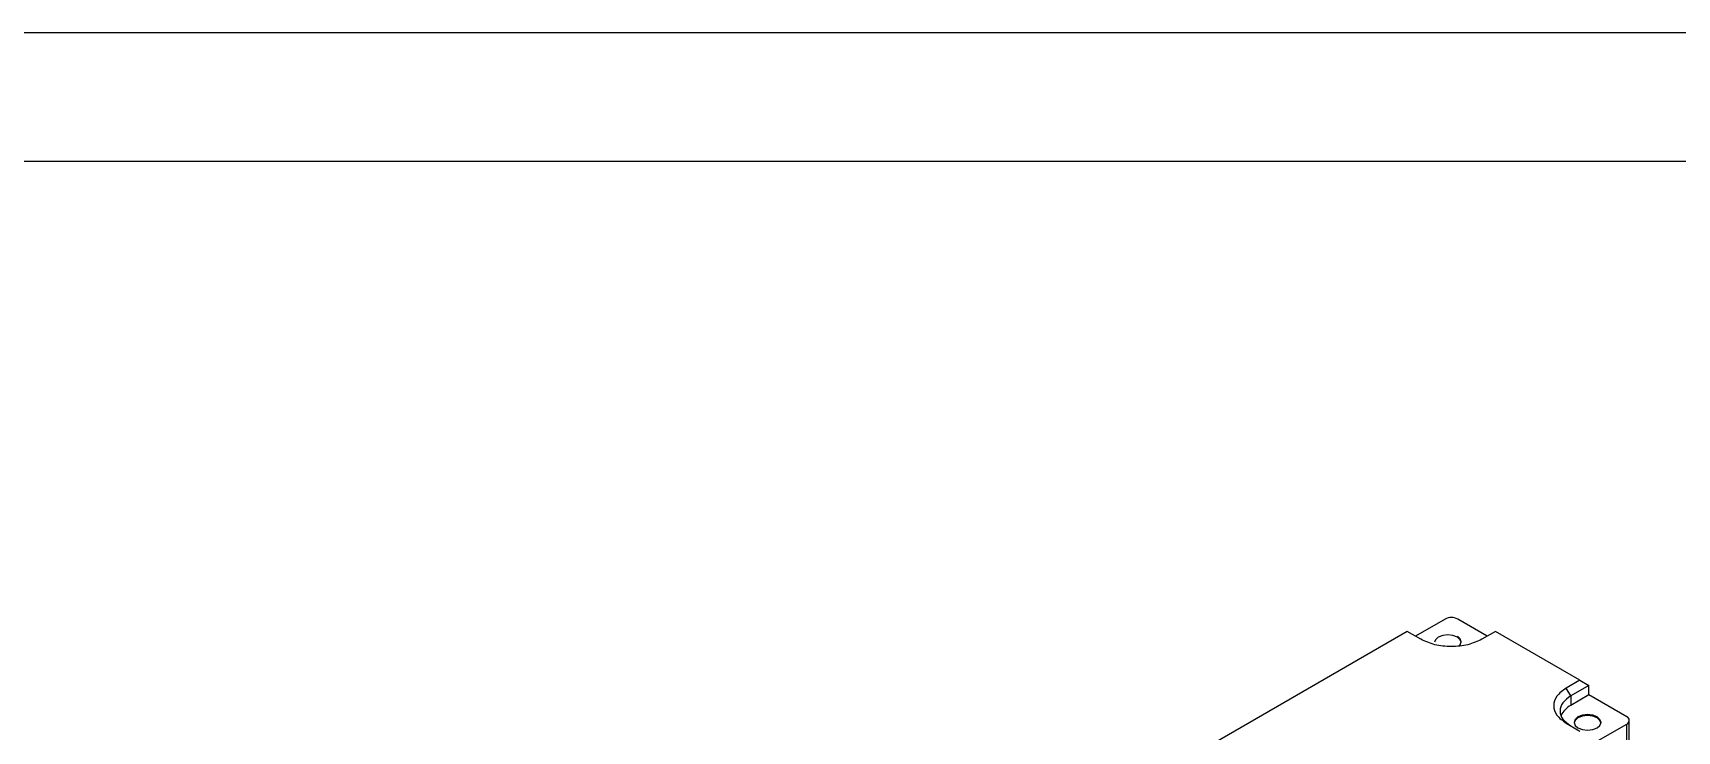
# Model space of a CAD drawing. Header units: millimetres. Extents: x 93 to 933, y 68 to 662.
# Drawn here: x 590.1 to 718.1, y 607.8 to 662.2 of the extents above; entities that cross this region are included whole.
import ezdxf

# ---------------------------------------------------------------- set-up
doc = ezdxf.new("R2010")
doc.units = ezdxf.units.MM
for name, color, linetype in [('1轮廓实线层', 7, 'Continuous'), ('2细线层', 4, 'Continuous'), ('图框层', 7, 'Continuous')]:
    doc.layers.add(name, color=color, linetype=linetype)

# ---------------------------------------------------------------- blocks, each defined once
blk = doc.blocks.new('ZwmFrameMain_A3^_^无分区图框^_^landscape')
at = {"layer": '1轮廓实线层'}
blk.add_line((390, 287), (0, 287), dxfattribs=at)
at = {"layer": '2细线层'}
blk.add_line((395, 292), (-25, 292), dxfattribs=at)

msp = doc.modelspace()

# ---------------------------------------------------------------- linework, layer by layer
at = {"color": 7, "linetype": 'Continuous', "lineweight": 25}
for p, q in [((700.022, 616.55), (697.724, 615.224)), ((703.31, 615.224), (701.012, 616.55)), ((697.088, 615.591), (676.369, 603.631)), ((698.148, 614.979), (697.088, 615.591)), ((703.947, 615.591), (702.886, 614.979)), ((710.523, 611.795), (703.947, 615.591)), ((710.523, 611.795), (709.462, 611.183)), ((709.816, 610.57), (709.462, 611.183)), ((711.23, 611.387), (709.816, 610.57)), ((711.23, 610.652), (709.816, 609.835)), ((709.816, 610.57), (709.816, 609.835)), ((710.523, 611.795), (711.23, 611.387)), ((711.23, 610.652), (711.23, 611.387)), ((714.164, 608.958), (711.23, 610.652)), ((709.462, 608.448), (710.523, 607.835)), ((711.23, 606.692), (714.164, 608.386)), ((711.858, 608.942), (711.858, 608.86)), ((714.164, 605.692), (714.164, 608.386)), ((714.369, 605.977), (714.369, 608.672))]:
    msp.add_line(p, q, dxfattribs=at)
at = {"color": 7, "linetype": 'Continuous', "lineweight": 25, "flags": 128}
for points in [[(700.985, 615.137), (700.644, 615.269), (700.242, 615.315), (699.84, 615.269), (699.5, 615.137), (699.272, 614.941), (699.195, 614.75)], [(701.139, 614.475), (701.212, 614.559), (701.292, 614.79), (701.212, 615.022), (700.985, 615.219)], [(701.29, 614.75), (701.212, 614.941), (700.985, 615.137)], [(711.858, 608.942), (711.518, 609.073), (711.116, 609.119), (710.714, 609.073), (710.373, 608.942), (710.146, 608.745), (710.066, 608.513), (710.146, 608.281), (710.373, 608.085)], [(711.858, 608.86), (711.518, 608.992), (711.116, 609.038), (710.714, 608.992), (710.373, 608.86), (710.146, 608.664), (710.068, 608.472)], [(710.373, 608.085), (710.714, 607.953), (711.116, 607.907), (711.518, 607.953), (711.858, 608.085), (712.086, 608.281), (712.166, 608.513), (712.086, 608.745), (711.858, 608.942)], [(712.163, 608.472), (712.086, 608.664), (711.858, 608.86)]]:
    msp.add_lwpolyline(points, dxfattribs=at)
at = {"color": 7, "linetype": 'Continuous', "lineweight": 25}
for centre, radius, start, end in [((700.517, 615.595), 1.076, 62.60967, 117.39033), ((710.583, 608.336), 1.684, 117.10781, 155.23989), ((714.056, 608.672), 0.306, 290.78342, 69.21658)]:
    msp.add_arc(centre, radius, start, end, dxfattribs=at)
for points, knots in [([(702.886, 614.979), (702.54, 614.82), (701.848, 614.503), (700.517, 614.367), (699.186, 614.503), (698.494, 614.82), (698.148, 614.979)], [0, 0, 0, 0, 0.2499998, 0.4999998, 0.7499998, 1, 1, 1, 1]), ([(709.462, 611.183), (709.187, 610.983), (708.638, 610.583), (708.402, 609.815), (708.638, 609.047), (709.187, 608.647), (709.462, 608.448)], [0, 0, 0, 0, 0.24999986, 0.49999982, 0.74999986, 1, 1, 1, 1])]:
    msp.add_open_spline(points, degree=3, knots=knots, dxfattribs=at)
msp.add_open_spline([(709.816, 610.57), (709.582, 610.4), (709.114, 610.06), (708.914, 609.407), (709.114, 608.753), (709.582, 608.413), (709.816, 608.243)], degree=3, dxfattribs=at)

# ---------------------------------------------------------------- block references
at = {"layer": '图框层', "xscale": 2, "yscale": 2, "zscale": 2}
msp.add_blockref('ZwmFrameMain_A3^_^无分区图框^_^landscape', (142.63, 78.168), dxfattribs=at)

doc.saveas('drawing.dxf')
